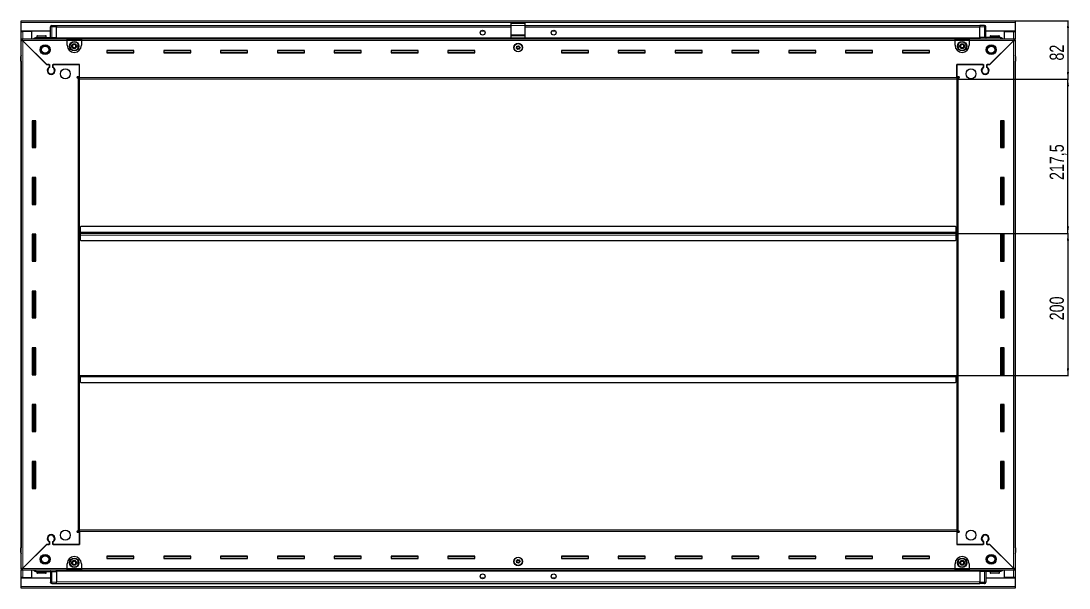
# Model space of a CAD drawing. Header units: millimetres. Extents: x 1256 to 6337, y -766 to 2003.
# Drawn here: x 4862 to 6337, y 1048 to 1847 of the extents above; entities that cross this region are included whole.
import ezdxf

# ---------------------------------------------------------------- set-up
doc = ezdxf.new("R2010")
doc.units = ezdxf.units.MM
doc.layers.add('FORMAT', color=7, linetype='Continuous')
doc.styles.add('SLDTEXTSTYLE0', font='TXT', dxfattribs={"width": 0.75})
doc.dimstyles.new('SLDDIMSTYLE0', dxfattribs={"dimtxt": 20, "dimasz": 10, "dimexe": 0, "dimexo": 0.0625, "dimgap": 5, "dimtad": 2, "dimdec": 1, "dimrnd": 1e-09, "dimzin": 12, "dimdsep": 46, "dimtxsty": 'SLDTEXTSTYLE0', "dimsah": 1, "dimcen": 0.09, "dimadec": 0, "dimazin": 3, "dimtfac": 1, "dimtofl": 0, "dimtmove": 0, "dimatfit": 3, "dimfxl": 0, "dimfrac": 2, "dimtolj": 1, "dimtzin": 12, "dimarcsym": 0})

# ---------------------------------------------------------------- blocks, each defined once
blk = doc.blocks.new('_D_6')
at = {"layer": 'FORMAT'}
for p, q in [((6261.3, 1846.6), (6336.7, 1846.6)), ((6335.7, 1846.6), (6335.7, 1764.6)), ((6179.3, 1764.6), (6336.7, 1764.6))]:
    blk.add_line(p, q, dxfattribs=at)
for points in [[(6335.7, 1846.6), (6334.2, 1836.6), (6337.3, 1836.6)], [(6335.7, 1764.6), (6337.3, 1774.6), (6334.2, 1774.6)]]:
    blk.add_solid(points, dxfattribs=at)
at = {"layer": 'FORMAT', "insert": (6310, 1790.8), "char_height": 20, "attachment_point": 1, "rotation": 90, "style": 'SLDTEXTSTYLE0'}
blk.add_mtext('82', dxfattribs=at)
blk = doc.blocks.new('_D_7')
at = {"layer": 'FORMAT'}
for p, q in [((6179.3, 1764.6), (6336.7, 1764.6)), ((6335.7, 1547.1), (6335.7, 1764.6)), ((6178.3, 1547.1), (6336.7, 1547.1))]:
    blk.add_line(p, q, dxfattribs=at)
for points in [[(6335.7, 1764.6), (6334.2, 1754.6), (6337.3, 1754.6)], [(6335.7, 1547.1), (6337.3, 1557.1), (6334.2, 1557.1)]]:
    blk.add_solid(points, dxfattribs=at)
at = {"layer": 'FORMAT', "insert": (6310, 1622.6), "char_height": 20, "attachment_point": 1, "rotation": 90, "style": 'SLDTEXTSTYLE0'}
blk.add_mtext('217,5', dxfattribs=at)
blk = doc.blocks.new('_D_8')
at = {"layer": 'FORMAT'}
for p, q in [((6178.3, 1547.1), (6336.7, 1547.1)), ((6335.7, 1547.1), (6335.7, 1347.1)), ((6178.3, 1347.1), (6336.7, 1347.1))]:
    blk.add_line(p, q, dxfattribs=at)
for points in [[(6335.7, 1547.1), (6334.2, 1537.1), (6337.3, 1537.1)], [(6335.7, 1347.1), (6337.3, 1357.1), (6334.2, 1357.1)]]:
    blk.add_solid(points, dxfattribs=at)
at = {"layer": 'FORMAT', "insert": (6310, 1424.9), "char_height": 20, "attachment_point": 1, "rotation": 90, "style": 'SLDTEXTSTYLE0'}
blk.add_mtext('200', dxfattribs=at)

msp = doc.modelspace()

# ---------------------------------------------------------------- linework, layer by layer
at = {"color": 7, "linetype": 'Continuous', "lineweight": 25}
for p, q in [((4862.25, 1844.5), (4862.25, 1846.6)), ((4862.25, 1846.6), (6261.25, 1846.6)), ((4862.25, 1832.1), (4862.25, 1844.5)), ((6261.25, 1846.6), (6261.25, 1844.5)), ((6261.25, 1844.5), (6261.25, 1832.1)), ((4903.25, 1832.1), (4862.25, 1832.1)), ((4862.25, 1831.6), (4862.25, 1832.1)), ((4862.25, 1821.35), (4862.25, 1831.6)), ((4862.25, 1831.6), (4864.35, 1831.6)), ((4863.75, 1831.6), (4863.75, 1832.1)), ((4877.25, 1831.6), (4864.35, 1831.6)), ((4877.25, 1821.35), (4877.25, 1831.6)), ((4903.25, 1823.1), (4903.25, 1838.1)), ((4903.93, 1839.6), (4903.93, 1839.6)), ((4905.25, 1840.1), (4911.75, 1840.1)), ((4905.25, 1840.1), (4911.75, 1840.1)), ((4911.75, 1840.1), (4911.75, 1840.1)), ((4911.75, 1840.1), (4911.75, 1840.1)), ((4911.75, 1840.1), (4911.75, 1838.1)), ((5551.75, 1839.95), (4911.75, 1839.95)), ((4911.75, 1823.1), (4911.75, 1838.1)), ((5514.62, 1832.1), (5508.88, 1832.1)), ((5551.75, 1843.6), (5571.75, 1843.6)), ((5551.75, 1840.34), (5551.75, 1843.6)), ((5551.75, 1827.19), (5551.75, 1840.34)), ((5571.75, 1840.34), (5571.75, 1843.6)), ((5571.75, 1827.19), (5571.75, 1840.34)), ((6211.75, 1839.95), (5571.75, 1839.95)), ((5614.62, 1832.1), (5608.88, 1832.1)), ((6211.75, 1840.1), (6211.75, 1840.1)), ((6218.25, 1840.1), (6211.75, 1840.1)), ((6218.25, 1840.1), (6211.75, 1840.1)), ((6211.75, 1840.1), (6211.75, 1838.1)), ((6211.75, 1823.1), (6211.75, 1838.1)), ((6220.25, 1838.1), (6220.25, 1838.1)), ((6220.25, 1823.1), (6220.25, 1838.1)), ((6261.25, 1832.1), (6220.25, 1832.1)), ((6246.25, 1831.6), (6259.15, 1831.6)), ((6246.25, 1821.35), (6246.25, 1831.6)), ((6259.15, 1831.6), (6261.25, 1831.6)), ((6259.75, 1831.6), (6259.75, 1832.1)), ((6261.25, 1831.6), (6261.25, 1832.1)), ((6261.25, 1831.6), (6261.25, 1821.35)), ((4862.25, 1819.85), (4862.25, 1821.35)), ((4862.25, 1821.35), (4863.25, 1821.35)), ((4862.25, 1819.35), (4862.25, 1819.85)), ((4862.25, 1819.85), (4863.25, 1819.85)), ((4862.25, 1074.85), (4862.25, 1819.35)), ((4863.75, 1819.35), (4862.25, 1819.35)), ((4863.25, 1819.85), (4863.25, 1821.35)), ((4863.25, 1821.35), (4926.75, 1821.35)), ((4863.85, 1819.25), (4897.75, 1785.35)), ((4898.45, 1784.65), (4864.35, 1818.75)), ((4882.75, 1823.1), (4911.75, 1823.1)), ((4884.25, 1825), (4884.25, 1823.1)), ((4885.05, 1825.8), (4896.45, 1825.8)), ((4897.25, 1823.1), (4897.25, 1825)), ((4911.67, 1821.35), (4911.75, 1823.07)), ((4911.75, 1823.1), (4911.75, 1822.6)), ((4911.75, 1821.95), (6211.75, 1821.95)), ((4926.75, 1819.25), (4926.75, 1821.35)), ((4926.75, 1821.35), (4946.75, 1821.35)), ((4926.75, 1819.85), (4946.75, 1819.85)), ((4926.75, 1812.35), (4926.75, 1819.25)), ((4946.75, 1821.35), (4946.75, 1819.25)), ((4946.75, 1821.35), (6176.75, 1821.35)), ((4946.75, 1819.25), (4946.75, 1812.35)), ((5551.75, 1826.1), (5551.75, 1827.19)), ((5551.75, 1826.1), (5571.75, 1826.1)), ((5551.75, 1822.6), (5551.75, 1826.1)), ((5551.75, 1822.6), (5571.75, 1822.6)), ((5555.75, 1822.6), (5555.75, 1821.95)), ((5558.25, 1821.95), (5558.25, 1822.6)), ((5565.25, 1821.95), (5565.25, 1822.6)), ((5567.75, 1821.95), (5567.75, 1822.6)), ((5571.75, 1826.1), (5571.75, 1827.19)), ((5571.75, 1822.6), (5571.75, 1826.1)), ((6176.75, 1819.25), (6176.75, 1821.35)), ((6176.75, 1821.35), (6196.75, 1821.35)), ((6176.75, 1819.85), (6196.75, 1819.85)), ((6176.75, 1812.35), (6176.75, 1819.25)), ((6196.75, 1821.35), (6260.25, 1821.35)), ((6196.75, 1821.35), (6196.75, 1819.25)), ((6196.75, 1819.25), (6196.75, 1812.35)), ((6211.75, 1823.1), (6211.75, 1822.6)), ((6240.75, 1823.1), (6211.75, 1823.1)), ((6211.75, 1823.07), (6211.82, 1821.35)), ((6259.15, 1818.75), (6225.05, 1784.65)), ((6225.75, 1785.35), (6259.65, 1819.25)), ((6226.25, 1825), (6226.25, 1823.1)), ((6227.05, 1825.8), (6238.45, 1825.8)), ((6239.25, 1823.1), (6239.25, 1825)), ((6259.75, 1819.35), (6261.25, 1819.35)), ((6260.25, 1819.85), (6260.25, 1821.35)), ((6260.25, 1821.35), (6261.25, 1821.35)), ((6260.25, 1819.85), (6261.25, 1819.85)), ((6261.25, 1819.85), (6261.25, 1821.35)), ((6261.25, 1819.85), (6261.25, 1819.35)), ((6261.25, 1819.35), (6261.25, 1074.85)), ((5020.75, 1805.1), (4982.75, 1805.1)), ((4982.75, 1805.1), (4982.75, 1801.6)), ((5020.75, 1802.35), (4982.75, 1802.35)), ((4982.75, 1801.6), (5020.75, 1801.6)), ((5020.75, 1801.6), (5020.75, 1805.1)), ((5100.75, 1805.1), (5062.75, 1805.1)), ((5062.75, 1805.1), (5062.75, 1801.6)), ((5100.75, 1802.35), (5062.75, 1802.35)), ((5062.75, 1801.6), (5100.75, 1801.6)), ((5100.75, 1801.6), (5100.75, 1805.1)), ((5180.75, 1805.1), (5142.75, 1805.1)), ((5142.75, 1805.1), (5142.75, 1801.6)), ((5180.75, 1802.35), (5142.75, 1802.35)), ((5142.75, 1801.6), (5180.75, 1801.6)), ((5180.75, 1801.6), (5180.75, 1805.1)), ((5260.75, 1805.1), (5222.75, 1805.1)), ((5222.75, 1805.1), (5222.75, 1801.6)), ((5260.75, 1802.35), (5222.75, 1802.35)), ((5222.75, 1801.6), (5260.75, 1801.6)), ((5260.75, 1801.6), (5260.75, 1805.1)), ((5340.75, 1805.1), (5302.75, 1805.1)), ((5302.75, 1805.1), (5302.75, 1801.6)), ((5340.75, 1802.35), (5302.75, 1802.35)), ((5302.75, 1801.6), (5340.75, 1801.6)), ((5340.75, 1801.6), (5340.75, 1805.1)), ((5420.75, 1805.1), (5382.75, 1805.1)), ((5382.75, 1805.1), (5382.75, 1801.6)), ((5420.75, 1802.35), (5382.75, 1802.35)), ((5382.75, 1801.6), (5420.75, 1801.6)), ((5420.75, 1801.6), (5420.75, 1805.1)), ((5500.75, 1805.1), (5462.75, 1805.1)), ((5462.75, 1805.1), (5462.75, 1801.6)), ((5500.75, 1802.35), (5462.75, 1802.35)), ((5462.75, 1801.6), (5500.75, 1801.6)), ((5500.75, 1801.6), (5500.75, 1805.1)), ((5660.75, 1805.1), (5622.75, 1805.1)), ((5622.75, 1805.1), (5622.75, 1801.6)), ((5660.75, 1802.35), (5622.75, 1802.35)), ((5622.75, 1801.6), (5660.75, 1801.6)), ((5660.75, 1801.6), (5660.75, 1805.1)), ((5740.75, 1805.1), (5702.75, 1805.1)), ((5702.75, 1805.1), (5702.75, 1801.6)), ((5740.75, 1802.35), (5702.75, 1802.35)), ((5702.75, 1801.6), (5740.75, 1801.6)), ((5740.75, 1801.6), (5740.75, 1805.1)), ((5820.75, 1805.1), (5782.75, 1805.1)), ((5782.75, 1805.1), (5782.75, 1801.6)), ((5820.75, 1802.35), (5782.75, 1802.35)), ((5782.75, 1801.6), (5820.75, 1801.6)), ((5820.75, 1801.6), (5820.75, 1805.1)), ((5900.75, 1805.1), (5862.75, 1805.1)), ((5862.75, 1805.1), (5862.75, 1801.6)), ((5900.75, 1802.35), (5862.75, 1802.35)), ((5862.75, 1801.6), (5900.75, 1801.6)), ((5900.75, 1801.6), (5900.75, 1805.1)), ((5980.75, 1805.1), (5942.75, 1805.1)), ((5942.75, 1805.1), (5942.75, 1801.6)), ((5980.75, 1802.35), (5942.75, 1802.35)), ((5942.75, 1801.6), (5980.75, 1801.6)), ((5980.75, 1801.6), (5980.75, 1805.1)), ((6060.75, 1805.1), (6022.75, 1805.1)), ((6022.75, 1805.1), (6022.75, 1801.6)), ((6060.75, 1802.35), (6022.75, 1802.35)), ((6022.75, 1801.6), (6060.75, 1801.6)), ((6060.75, 1801.6), (6060.75, 1805.1)), ((6140.75, 1805.1), (6102.75, 1805.1)), ((6102.75, 1805.1), (6102.75, 1801.6)), ((6140.75, 1802.35), (6102.75, 1802.35)), ((6102.75, 1801.6), (6140.75, 1801.6)), ((6140.75, 1801.6), (6140.75, 1805.1)), ((4861.75, 1796.6), (4861.75, 1790.1)), ((4861.75, 1790.1), (4861.75, 1796.6)), ((4861.75, 1790.1), (4861.75, 1790.1)), ((4862.25, 1790.1), (4861.75, 1790.1)), ((4861.9, 1790.1), (4861.9, 1104.1)), ((6261.25, 1797.93), (6261.25, 1797.93)), ((6261.25, 1790.1), (6261.75, 1790.1)), ((6261.6, 1104.1), (6261.6, 1790.1)), ((6261.75, 1796.6), (6261.75, 1790.1)), ((6261.75, 1790.1), (6261.75, 1796.6)), ((6261.75, 1790.1), (6261.75, 1790.1)), ((6261.75, 1790.1), (6261.75, 1790.1)), ((4897.75, 1785.35), (4901.95, 1785.35)), ((4899.15, 1785.35), (4898.45, 1784.65)), ((4901.25, 1785.35), (4899.15, 1785.35)), ((4901.25, 1785.35), (4901.25, 1781.46)), ((4901.95, 1785.35), (4901.95, 1781.07)), ((4902.25, 1772.49), (4902.25, 1771.73)), ((4906.55, 1785.35), (4944.25, 1785.35)), ((4906.55, 1781.07), (4906.55, 1785.35)), ((4907.25, 1781.46), (4907.25, 1785.35)), ((4944.25, 1785.35), (4907.25, 1785.35)), ((4944.25, 1766.7), (4944.25, 1785.35)), ((4944.25, 1768.1), (4944.25, 1785.35)), ((6179.25, 1785.35), (6216.95, 1785.35)), ((6179.25, 1766.7), (6179.25, 1785.35)), ((6179.25, 1785.35), (6179.25, 1768.1)), ((6216.25, 1785.35), (6179.25, 1785.35)), ((6216.25, 1785.35), (6216.25, 1781.46)), ((6216.95, 1785.35), (6216.95, 1781.07)), ((6221.25, 1772.49), (6221.25, 1771.73)), ((6221.55, 1785.35), (6225.75, 1785.35)), ((6221.55, 1781.07), (6221.55, 1785.35)), ((6224.35, 1785.35), (6222.25, 1785.35)), ((6222.25, 1781.46), (6222.25, 1785.35)), ((6225.05, 1784.65), (6224.35, 1785.35)), ((4941.4, 1768.1), (4944.25, 1768.1)), ((4942.15, 1766.1), (4941.4, 1766.1)), ((4942.15, 1766.1), (4944.25, 1766.1)), ((4944.25, 1767.1), (4942.25, 1767.1)), ((4942.25, 1767.1), (4942.25, 1766.1)), ((4944.25, 1764.6), (4944.25, 1766.7)), ((6179.25, 1764.6), (4944.25, 1764.6)), ((4944.25, 1129.6), (4944.25, 1764.6)), ((6179.25, 1768.1), (6182.1, 1768.1)), ((6181.25, 1767.1), (6179.25, 1767.1)), ((6179.25, 1766.7), (6179.25, 1764.6)), ((6179.25, 1766.1), (6181.35, 1766.1)), ((6179.25, 1764.6), (6179.25, 1129.6)), ((6181.25, 1766.1), (6181.25, 1767.1)), ((6182.1, 1766.1), (6181.35, 1766.1)), ((4882.75, 1706.1), (4877.75, 1706.1)), ((4877.75, 1706.1), (4877.75, 1668.1)), ((4879.9, 1668.1), (4879.9, 1706.1)), ((4881.69, 1668.1), (4881.69, 1706.1)), ((4881.73, 1668.1), (4881.73, 1706.1)), ((4882.75, 1668.1), (4882.75, 1706.1)), ((6240.75, 1706.1), (6240.75, 1668.1)), ((6245.75, 1706.1), (6240.75, 1706.1)), ((6241.77, 1706.1), (6241.77, 1668.1)), ((6241.81, 1706.1), (6241.81, 1668.1)), ((6243.6, 1706.1), (6243.6, 1668.1)), ((6245.75, 1668.1), (6245.75, 1706.1)), ((4877.75, 1668.1), (4882.75, 1668.1)), ((6240.75, 1668.1), (6245.75, 1668.1)), ((4882.75, 1626.1), (4877.75, 1626.1)), ((4877.75, 1626.1), (4877.75, 1588.1)), ((4879.9, 1588.1), (4879.9, 1626.1)), ((4881.69, 1588.1), (4881.69, 1626.1)), ((4881.73, 1588.1), (4881.73, 1626.1)), ((4882.75, 1588.1), (4882.75, 1626.1)), ((6240.75, 1626.1), (6240.75, 1588.1)), ((6245.75, 1626.1), (6240.75, 1626.1)), ((6241.77, 1626.1), (6241.77, 1588.1)), ((6241.81, 1626.1), (6241.81, 1588.1)), ((6243.6, 1626.1), (6243.6, 1588.1)), ((6245.75, 1588.1), (6245.75, 1626.1)), ((4877.75, 1588.1), (4882.75, 1588.1)), ((6240.75, 1588.1), (6245.75, 1588.1)), ((4945.25, 1549.95), (4945, 1549.95)), ((4945, 1549.95), (4945, 1547.1)), ((4946.25, 1557.1), (4945.25, 1556.1)), ((4945.25, 1556.1), (4945.25, 1549.2)), ((6177.25, 1557.1), (4946.25, 1557.1)), ((6178.25, 1556.1), (6177.25, 1557.1)), ((6178.25, 1549.2), (6178.25, 1556.1)), ((6178.5, 1549.95), (6178.25, 1549.95)), ((6178.5, 1547.1), (6178.5, 1549.95)), ((4882.75, 1546.1), (4877.75, 1546.1)), ((4877.75, 1546.1), (4877.75, 1508.1)), ((4879.9, 1508.1), (4879.9, 1546.1)), ((4881.69, 1508.1), (4881.69, 1546.1)), ((4881.73, 1508.1), (4881.73, 1546.1)), ((4882.75, 1508.1), (4882.75, 1546.1)), ((4945, 1547.1), (4944.25, 1547.1)), ((4945, 1547.1), (4945, 1544.25)), ((4945, 1544.25), (4945.25, 1544.25)), ((4945.25, 1547.1), (4945.25, 1549.2)), ((6178.25, 1547.1), (4945.25, 1547.1)), ((4945.25, 1545), (4945.25, 1547.1)), ((4945.25, 1545), (4945.25, 1538.1)), ((4945.25, 1538.1), (4946.25, 1537.1)), ((4946.25, 1537.1), (6177.25, 1537.1)), ((6177.25, 1537.1), (6178.25, 1538.1)), ((6178.25, 1549.2), (6178.25, 1547.1)), ((6178.25, 1547.1), (6178.25, 1545)), ((6178.25, 1538.1), (6178.25, 1545)), ((6178.25, 1544.25), (6178.5, 1544.25)), ((6179.25, 1547.1), (6178.5, 1547.1)), ((6178.5, 1544.25), (6178.5, 1547.1)), ((6240.75, 1546.1), (6240.75, 1508.1)), ((6245.75, 1546.1), (6240.75, 1546.1)), ((6241.77, 1546.1), (6241.77, 1508.1)), ((6241.81, 1546.1), (6241.81, 1508.1)), ((6243.6, 1546.1), (6243.6, 1508.1)), ((6245.75, 1508.1), (6245.75, 1546.1)), ((4877.75, 1508.1), (4882.75, 1508.1)), ((6240.75, 1508.1), (6245.75, 1508.1)), ((4882.75, 1466.1), (4877.75, 1466.1)), ((4877.75, 1466.1), (4877.75, 1428.1)), ((4879.9, 1428.1), (4879.9, 1466.1)), ((4881.69, 1428.1), (4881.69, 1466.1)), ((4881.73, 1428.1), (4881.73, 1466.1)), ((4882.75, 1428.1), (4882.75, 1466.1)), ((6240.75, 1466.1), (6240.75, 1428.1)), ((6245.75, 1466.1), (6240.75, 1466.1)), ((6241.77, 1466.1), (6241.77, 1428.1)), ((6241.81, 1466.1), (6241.81, 1428.1)), ((6243.6, 1466.1), (6243.6, 1428.1)), ((6245.75, 1428.1), (6245.75, 1466.1)), ((4877.75, 1428.1), (4882.75, 1428.1)), ((6240.75, 1428.1), (6245.75, 1428.1)), ((4882.75, 1386.1), (4877.75, 1386.1)), ((4877.75, 1386.1), (4877.75, 1348.1)), ((4879.9, 1348.1), (4879.9, 1386.1)), ((4881.69, 1348.1), (4881.69, 1386.1)), ((4881.73, 1348.1), (4881.73, 1386.1)), ((4882.75, 1348.1), (4882.75, 1386.1)), ((6240.75, 1386.1), (6240.75, 1348.1)), ((6245.75, 1386.1), (6240.75, 1386.1)), ((6241.77, 1386.1), (6241.77, 1348.1)), ((6241.81, 1386.1), (6241.81, 1348.1)), ((6243.6, 1386.1), (6243.6, 1348.1)), ((6245.75, 1348.1), (6245.75, 1386.1)), ((4877.75, 1348.1), (4882.75, 1348.1)), ((4944.25, 1347.1), (4945, 1347.1)), ((4945, 1347.1), (4945, 1344.25)), ((4945, 1344.25), (4945.25, 1344.25)), ((4945.25, 1345), (4945.25, 1347.1)), ((4945.25, 1347.1), (6178.25, 1347.1)), ((4945.25, 1345), (4945.25, 1338.1)), ((6178.25, 1347.1), (6178.25, 1345)), ((6178.25, 1338.1), (6178.25, 1345)), ((6178.25, 1344.25), (6178.5, 1344.25)), ((6178.5, 1344.25), (6178.5, 1347.1)), ((6178.5, 1347.1), (6179.25, 1347.1)), ((6240.75, 1348.1), (6245.75, 1348.1)), ((4945.25, 1338.1), (4946.25, 1337.1)), ((4946.25, 1337.1), (6177.25, 1337.1)), ((6177.25, 1337.1), (6178.25, 1338.1)), ((4882.75, 1306.1), (4877.75, 1306.1)), ((4877.75, 1306.1), (4877.75, 1268.1)), ((4879.9, 1268.1), (4879.9, 1306.1)), ((4881.69, 1268.1), (4881.69, 1306.1)), ((4881.73, 1268.1), (4881.73, 1306.1)), ((4882.75, 1268.1), (4882.75, 1306.1)), ((6240.75, 1306.1), (6240.75, 1268.1)), ((6245.75, 1306.1), (6240.75, 1306.1)), ((6241.77, 1306.1), (6241.77, 1268.1)), ((6241.81, 1306.1), (6241.81, 1268.1)), ((6243.6, 1306.1), (6243.6, 1268.1)), ((6245.75, 1268.1), (6245.75, 1306.1)), ((4877.75, 1268.1), (4882.75, 1268.1)), ((6240.75, 1268.1), (6245.75, 1268.1)), ((4882.75, 1226.1), (4877.75, 1226.1)), ((4877.75, 1226.1), (4877.75, 1188.1)), ((4879.9, 1188.1), (4879.9, 1226.1)), ((4881.69, 1188.1), (4881.69, 1226.1)), ((4881.73, 1188.1), (4881.73, 1226.1)), ((4882.75, 1188.1), (4882.75, 1226.1)), ((6240.75, 1226.1), (6240.75, 1188.1)), ((6245.75, 1226.1), (6240.75, 1226.1)), ((6241.77, 1226.1), (6241.77, 1188.1)), ((6241.81, 1226.1), (6241.81, 1188.1)), ((6243.6, 1226.1), (6243.6, 1188.1)), ((6245.75, 1188.1), (6245.75, 1226.1)), ((4877.75, 1188.1), (4882.75, 1188.1)), ((6240.75, 1188.1), (6245.75, 1188.1)), ((4902.25, 1122.48), (4902.25, 1121.72)), ((4941.4, 1128.1), (4942.15, 1128.1)), ((4944.25, 1126.1), (4941.4, 1126.1)), ((4944.25, 1128.1), (4942.15, 1128.1)), ((4942.25, 1128.1), (4942.25, 1127.1)), ((4942.25, 1127.1), (4944.25, 1127.1)), ((4944.25, 1129.6), (6179.25, 1129.6)), ((4944.25, 1127.5), (4944.25, 1129.6)), ((4944.25, 1127.5), (4944.25, 1108.85)), ((4944.25, 1108.85), (4944.25, 1126.1)), ((6179.25, 1129.6), (6179.25, 1127.5)), ((6181.35, 1128.1), (6179.25, 1128.1)), ((6179.25, 1127.5), (6179.25, 1108.85)), ((6179.25, 1127.1), (6181.25, 1127.1)), ((6179.25, 1126.1), (6179.25, 1108.85)), ((6182.1, 1126.1), (6179.25, 1126.1)), ((6181.25, 1127.1), (6181.25, 1128.1)), ((6181.35, 1128.1), (6182.1, 1128.1)), ((6221.25, 1122.48), (6221.25, 1121.72)), ((4897.75, 1108.85), (4863.85, 1074.95)), ((4864.35, 1075.45), (4898.45, 1109.55)), ((4901.95, 1108.85), (4897.75, 1108.85)), ((4898.45, 1109.55), (4899.15, 1108.85)), ((4899.15, 1108.85), (4901.25, 1108.85)), ((4901.25, 1112.74), (4901.25, 1108.85)), ((4901.95, 1113.14), (4901.95, 1108.85)), ((4906.55, 1108.85), (4906.55, 1113.14)), ((4944.25, 1108.85), (4906.55, 1108.85)), ((4907.25, 1108.85), (4907.25, 1112.74)), ((4907.25, 1108.85), (4944.25, 1108.85)), ((6216.95, 1108.85), (6179.25, 1108.85)), ((6179.25, 1108.85), (6216.25, 1108.85)), ((6216.25, 1112.74), (6216.25, 1108.85)), ((6216.95, 1113.14), (6216.95, 1108.85)), ((6221.55, 1108.85), (6221.55, 1113.14)), ((6225.75, 1108.85), (6221.55, 1108.85)), ((6222.25, 1108.85), (6222.25, 1112.74)), ((6222.25, 1108.85), (6224.35, 1108.85)), ((6224.35, 1108.85), (6225.05, 1109.55)), ((6225.05, 1109.55), (6259.15, 1075.45)), ((6259.65, 1074.95), (6225.75, 1108.85)), ((4861.75, 1104.1), (4861.75, 1104.1)), ((4861.75, 1097.6), (4861.75, 1104.1)), ((4861.75, 1104.1), (4861.75, 1104.1)), ((4861.75, 1104.1), (4861.75, 1097.6)), ((4862.25, 1104.1), (4861.75, 1104.1)), ((4862.25, 1096.28), (4862.25, 1096.28)), ((5020.75, 1092.6), (4982.75, 1092.6)), ((4982.75, 1092.6), (4982.75, 1089.1)), ((5020.75, 1089.1), (5020.75, 1092.6)), ((5100.75, 1092.6), (5062.75, 1092.6)), ((5062.75, 1092.6), (5062.75, 1089.1)), ((5100.75, 1089.1), (5100.75, 1092.6)), ((5180.75, 1092.6), (5142.75, 1092.6)), ((5142.75, 1092.6), (5142.75, 1089.1)), ((5180.75, 1089.1), (5180.75, 1092.6)), ((5260.75, 1092.6), (5222.75, 1092.6)), ((5222.75, 1092.6), (5222.75, 1089.1)), ((5260.75, 1089.1), (5260.75, 1092.6)), ((5340.75, 1092.6), (5302.75, 1092.6)), ((5302.75, 1092.6), (5302.75, 1089.1)), ((5340.75, 1089.1), (5340.75, 1092.6)), ((5420.75, 1092.6), (5382.75, 1092.6)), ((5382.75, 1092.6), (5382.75, 1089.1)), ((5420.75, 1089.1), (5420.75, 1092.6)), ((5500.75, 1092.6), (5462.75, 1092.6)), ((5462.75, 1092.6), (5462.75, 1089.1)), ((5500.75, 1089.1), (5500.75, 1092.6)), ((5660.75, 1092.6), (5622.75, 1092.6)), ((5622.75, 1092.6), (5622.75, 1089.1)), ((5660.75, 1089.1), (5660.75, 1092.6)), ((5740.75, 1092.6), (5702.75, 1092.6)), ((5702.75, 1092.6), (5702.75, 1089.1)), ((5740.75, 1089.1), (5740.75, 1092.6)), ((5820.75, 1092.6), (5782.75, 1092.6)), ((5782.75, 1092.6), (5782.75, 1089.1)), ((5820.75, 1089.1), (5820.75, 1092.6)), ((5900.75, 1092.6), (5862.75, 1092.6)), ((5862.75, 1092.6), (5862.75, 1089.1)), ((5900.75, 1089.1), (5900.75, 1092.6)), ((5980.75, 1092.6), (5942.75, 1092.6)), ((5942.75, 1092.6), (5942.75, 1089.1)), ((5980.75, 1089.1), (5980.75, 1092.6)), ((6060.75, 1092.6), (6022.75, 1092.6)), ((6022.75, 1092.6), (6022.75, 1089.1)), ((6060.75, 1089.1), (6060.75, 1092.6)), ((6140.75, 1092.6), (6102.75, 1092.6)), ((6102.75, 1092.6), (6102.75, 1089.1)), ((6140.75, 1089.1), (6140.75, 1092.6)), ((6261.25, 1104.1), (6261.75, 1104.1)), ((6261.75, 1104.1), (6261.75, 1104.1)), ((6261.75, 1097.6), (6261.75, 1104.1)), ((6261.75, 1104.1), (6261.75, 1097.6)), ((4926.75, 1074.95), (4926.75, 1081.85)), ((4946.75, 1081.85), (4946.75, 1074.95)), ((4982.75, 1091.85), (5020.75, 1091.85)), ((4982.75, 1089.1), (5020.75, 1089.1)), ((5062.75, 1091.85), (5100.75, 1091.85)), ((5062.75, 1089.1), (5100.75, 1089.1)), ((5142.75, 1091.85), (5180.75, 1091.85)), ((5142.75, 1089.1), (5180.75, 1089.1)), ((5222.75, 1091.85), (5260.75, 1091.85)), ((5222.75, 1089.1), (5260.75, 1089.1)), ((5302.75, 1091.85), (5340.75, 1091.85)), ((5302.75, 1089.1), (5340.75, 1089.1)), ((5382.75, 1091.85), (5420.75, 1091.85)), ((5382.75, 1089.1), (5420.75, 1089.1)), ((5462.75, 1091.85), (5500.75, 1091.85)), ((5462.75, 1089.1), (5500.75, 1089.1)), ((5622.75, 1091.85), (5660.75, 1091.85)), ((5622.75, 1089.1), (5660.75, 1089.1)), ((5702.75, 1091.85), (5740.75, 1091.85)), ((5702.75, 1089.1), (5740.75, 1089.1)), ((5782.75, 1091.85), (5820.75, 1091.85)), ((5782.75, 1089.1), (5820.75, 1089.1)), ((5862.75, 1091.85), (5900.75, 1091.85)), ((5862.75, 1089.1), (5900.75, 1089.1)), ((5942.75, 1091.85), (5980.75, 1091.85)), ((5942.75, 1089.1), (5980.75, 1089.1)), ((6022.75, 1091.85), (6060.75, 1091.85)), ((6022.75, 1089.1), (6060.75, 1089.1)), ((6102.75, 1091.85), (6140.75, 1091.85)), ((6102.75, 1089.1), (6140.75, 1089.1)), ((6176.75, 1074.95), (6176.75, 1081.85)), ((6196.75, 1081.85), (6196.75, 1074.95)), ((4862.25, 1074.35), (4862.25, 1074.85)), ((4863.75, 1074.85), (4862.25, 1074.85)), ((4862.25, 1074.35), (4862.25, 1072.85)), ((4863.25, 1074.35), (4862.25, 1074.35)), ((4862.25, 1062.6), (4862.25, 1072.85)), ((4863.25, 1072.85), (4862.25, 1072.85)), ((4864.35, 1062.6), (4862.25, 1062.6)), ((4862.25, 1062.1), (4862.25, 1062.6)), ((4863.25, 1074.35), (4863.25, 1072.85)), ((4926.75, 1072.85), (4863.25, 1072.85)), ((4863.75, 1062.1), (4863.75, 1062.6)), ((4864.35, 1062.6), (4877.25, 1062.6)), ((4877.25, 1062.6), (4877.25, 1072.85)), ((4882.75, 1071.1), (4911.75, 1071.1)), ((4884.25, 1071.1), (4884.25, 1069.2)), ((4888.82, 1068.4), (4885.05, 1068.4)), ((4896.45, 1068.4), (4888.82, 1068.4)), ((4897.25, 1069.2), (4897.25, 1071.1)), ((4903.25, 1071.1), (4903.25, 1056.1)), ((4911.75, 1071.14), (4911.67, 1072.85)), ((6211.75, 1072.25), (4911.75, 1072.25)), ((4911.75, 1071.1), (4911.75, 1071.6)), ((4911.75, 1071.1), (4911.75, 1056.1)), ((4926.75, 1072.85), (4926.75, 1074.95)), ((4946.75, 1074.35), (4926.75, 1074.35)), ((4946.75, 1072.85), (4926.75, 1072.85)), ((4946.75, 1074.95), (4946.75, 1072.85)), ((6176.75, 1072.85), (4946.75, 1072.85)), ((6176.75, 1072.85), (6176.75, 1074.95)), ((6196.75, 1074.35), (6176.75, 1074.35)), ((6196.75, 1072.85), (6176.75, 1072.85)), ((6196.75, 1074.95), (6196.75, 1072.85)), ((6260.25, 1072.85), (6196.75, 1072.85)), ((6211.82, 1072.85), (6211.75, 1071.14)), ((6211.75, 1071.1), (6211.75, 1071.6)), ((6240.75, 1071.1), (6211.75, 1071.1)), ((6211.75, 1071.1), (6211.75, 1056.1)), ((6220.25, 1071.1), (6220.25, 1056.1)), ((6226.25, 1071.1), (6226.25, 1069.2)), ((6234.04, 1068.4), (6227.05, 1068.4)), ((6238.45, 1068.4), (6234.04, 1068.4)), ((6239.25, 1069.2), (6239.25, 1071.1)), ((6246.25, 1062.6), (6246.25, 1072.85)), ((6259.15, 1062.6), (6246.25, 1062.6)), ((6261.25, 1062.6), (6259.15, 1062.6)), ((6259.75, 1074.85), (6261.25, 1074.85)), ((6259.75, 1062.1), (6259.75, 1062.6)), ((6260.25, 1074.35), (6260.25, 1072.85)), ((6261.25, 1074.35), (6260.25, 1074.35)), ((6261.25, 1072.85), (6260.25, 1072.85)), ((6261.25, 1074.85), (6261.25, 1074.35)), ((6261.25, 1074.35), (6261.25, 1072.85)), ((6261.25, 1072.85), (6261.25, 1062.6)), ((6261.25, 1062.1), (6261.25, 1062.6)), ((4862.25, 1062.1), (4903.25, 1062.1)), ((4862.25, 1049.7), (4862.25, 1062.1)), ((4862.25, 1047.6), (4862.25, 1049.7)), ((4903.25, 1056.1), (4903.25, 1056.1)), ((4905.25, 1054.1), (4911.75, 1054.1)), ((4905.25, 1054.1), (4911.75, 1054.1)), ((4911.75, 1054.1), (4911.75, 1056.1)), ((4911.75, 1054.25), (6211.75, 1054.25)), ((4911.75, 1054.1), (4911.75, 1054.1)), ((5508.88, 1062.1), (5514.62, 1062.1)), ((5608.88, 1062.1), (5614.62, 1062.1)), ((6211.75, 1054.1), (6211.75, 1056.1)), ((6211.75, 1054.1), (6211.75, 1054.1)), ((6218.25, 1054.1), (6211.75, 1054.1)), ((6211.75, 1054.1), (6211.75, 1054.1)), ((6218.25, 1054.1), (6211.75, 1054.1)), ((6219.57, 1054.6), (6219.57, 1054.6)), ((6220.25, 1062.1), (6261.25, 1062.1)), ((6261.25, 1062.1), (6261.25, 1049.7)), ((6261.25, 1049.7), (6261.25, 1047.6)), ((6261.25, 1047.6), (4862.25, 1047.6))]:
    msp.add_line(p, q, dxfattribs=at)
at = {"color": 8, "linetype": 'Continuous', "lineweight": 18}
for p, q in [((6261.25, 1844.5), (4862.25, 1844.5)), ((4864.35, 1831.6), (4864.35, 1832.1)), ((4864.35, 1821.35), (4864.35, 1831.6)), ((4903.25, 1838.1), (4905.25, 1838.1)), ((4905.25, 1840.1), (4905.25, 1838.1)), ((4905.25, 1838.1), (4905.25, 1823.1)), ((4911.75, 1838.1), (4905.25, 1838.1)), ((5551.75, 1837.95), (4911.75, 1837.95)), ((5551.75, 1840.34), (5571.75, 1840.34)), ((6211.75, 1837.95), (5571.75, 1837.95)), ((6211.75, 1838.1), (6218.25, 1838.1)), ((6218.25, 1840.1), (6218.25, 1838.1)), ((6220.25, 1838.1), (6218.25, 1838.1)), ((6218.25, 1838.1), (6218.25, 1823.1)), ((6259.15, 1832.1), (6259.15, 1831.6)), ((6259.15, 1831.6), (6259.15, 1821.35)), ((4926.75, 1819.25), (4863.85, 1819.25)), ((4864.35, 1818.75), (4864.35, 1075.45)), ((4884.25, 1825), (4897.25, 1825)), ((5551.75, 1822.6), (4911.75, 1822.6)), ((6211.75, 1821.37), (4911.75, 1821.37)), ((4926.75, 1819.25), (4946.75, 1819.25)), ((6176.75, 1819.25), (4946.75, 1819.25)), ((5551.75, 1827.19), (5571.75, 1827.19)), ((5557.75, 1821.95), (5557.75, 1822.6)), ((5565.75, 1821.95), (5565.75, 1822.6)), ((6211.75, 1822.6), (5571.75, 1822.6)), ((6176.75, 1819.25), (6196.75, 1819.25)), ((6259.65, 1819.25), (6196.75, 1819.25)), ((6226.25, 1825), (6239.25, 1825)), ((6259.15, 1075.45), (6259.15, 1818.75)), ((4862.25, 1796.6), (4861.75, 1796.6)), ((6261.25, 1796.6), (6261.75, 1796.6)), ((4942.15, 1128.1), (4942.15, 1766.1)), ((4944.25, 1766.7), (6179.25, 1766.7)), ((6181.35, 1766.1), (6181.35, 1128.1)), ((4879.25, 1706.1), (4879.25, 1668.1)), ((4880.48, 1706.1), (4880.48, 1668.1)), ((6243.01, 1668.1), (6243.01, 1706.1)), ((6244.25, 1668.1), (6244.25, 1706.1)), ((4879.25, 1626.1), (4879.25, 1588.1)), ((4880.48, 1626.1), (4880.48, 1588.1)), ((6243.01, 1588.1), (6243.01, 1626.1)), ((6244.25, 1588.1), (6244.25, 1626.1)), ((4879.25, 1546.1), (4879.25, 1508.1)), ((4880.48, 1546.1), (4880.48, 1508.1)), ((6178.25, 1549.2), (4945.25, 1549.2)), ((4945.25, 1545), (6178.25, 1545)), ((6243.01, 1508.1), (6243.01, 1546.1)), ((6244.25, 1508.1), (6244.25, 1546.1)), ((4879.25, 1466.1), (4879.25, 1428.1)), ((4880.48, 1466.1), (4880.48, 1428.1)), ((6243.01, 1428.1), (6243.01, 1466.1)), ((6244.25, 1428.1), (6244.25, 1466.1)), ((4879.25, 1386.1), (4879.25, 1348.1)), ((4880.48, 1386.1), (4880.48, 1348.1)), ((6243.01, 1348.1), (6243.01, 1386.1)), ((6244.25, 1348.1), (6244.25, 1386.1)), ((4945.25, 1345), (6178.25, 1345)), ((4879.25, 1306.1), (4879.25, 1268.1)), ((4880.48, 1306.1), (4880.48, 1268.1)), ((6243.01, 1268.1), (6243.01, 1306.1)), ((6244.25, 1268.1), (6244.25, 1306.1)), ((4879.25, 1226.1), (4879.25, 1188.1)), ((4880.48, 1226.1), (4880.48, 1188.1)), ((6243.01, 1188.1), (6243.01, 1226.1)), ((6244.25, 1188.1), (6244.25, 1226.1)), ((6179.25, 1127.5), (4944.25, 1127.5)), ((4862.25, 1097.6), (4861.75, 1097.6)), ((6261.25, 1097.6), (6261.75, 1097.6)), ((4863.85, 1074.95), (4926.75, 1074.95)), ((4864.35, 1062.6), (4864.35, 1072.85)), ((4864.35, 1062.1), (4864.35, 1062.6)), ((4888.55, 1069.2), (4884.25, 1069.2)), ((4897.25, 1069.2), (4888.55, 1069.2)), ((4905.25, 1056.1), (4905.25, 1071.1)), ((4911.75, 1072.84), (6211.75, 1072.84)), ((4911.75, 1071.6), (6211.75, 1071.6)), ((4946.75, 1074.95), (4926.75, 1074.95)), ((4946.75, 1074.95), (6176.75, 1074.95)), ((6196.75, 1074.95), (6176.75, 1074.95)), ((6196.75, 1074.95), (6259.65, 1074.95)), ((6218.25, 1056.1), (6218.25, 1071.1)), ((6234.22, 1069.2), (6226.25, 1069.2)), ((6239.25, 1069.2), (6234.22, 1069.2)), ((6259.15, 1072.85), (6259.15, 1062.6)), ((6259.15, 1062.6), (6259.15, 1062.1)), ((6261.25, 1049.7), (4862.25, 1049.7)), ((4903.25, 1056.1), (4905.25, 1056.1)), ((4905.25, 1054.1), (4905.25, 1056.1)), ((4911.75, 1056.1), (4905.25, 1056.1)), ((4911.75, 1056.25), (6211.75, 1056.25)), ((6211.75, 1056.1), (6218.25, 1056.1)), ((6220.25, 1056.1), (6218.25, 1056.1)), ((6218.25, 1054.1), (6218.25, 1056.1))]:
    msp.add_line(p, q, dxfattribs=at)
at = {"color": 7, "linetype": 'Continuous', "lineweight": 25, "flags": 128}
msp.add_lwpolyline([(4903.39, 1055.35), (4903.29, 1055.71), (4903.25, 1056.1)], dxfattribs=at)
at = {"color": 7, "linetype": 'Continuous', "lineweight": 25}
for centre, radius in [((5511.75, 1830.1), 3.5), ((5611.75, 1830.1), 3.5), ((4936.75, 1811.1), 6.5), ((5561.75, 1809.1), 6), ((6186.75, 1811.1), 6.5), ((4895.75, 1806.1), 7), ((4895.75, 1806.1), 6.02), ((4895.75, 1806.1), 5.1), ((4936.75, 1811.1), 3.46), ((5561.75, 1808.95), 5.79), ((5561.75, 1808.95), 1.85), ((6186.75, 1811.1), 3.46), ((6227.75, 1806.1), 7), ((6227.75, 1806.1), 6.03), ((6227.75, 1806.1), 5.1), ((4924.25, 1772.1), 7), ((6199.25, 1772.1), 7), ((4924.25, 1122.1), 7), ((6199.25, 1122.1), 7), ((4895.75, 1088.1), 7), ((4895.75, 1088.1), 6.03), ((4895.75, 1088.1), 5.1), ((6227.75, 1088.1), 7), ((6227.75, 1088.1), 6.02), ((6227.75, 1088.1), 5.1), ((4936.75, 1083.1), 6.5), ((4936.75, 1083.1), 3.46), ((5561.75, 1085.1), 6), ((5561.75, 1085.25), 5.79), ((5561.75, 1085.25), 1.85), ((6186.75, 1083.1), 6.5), ((6186.75, 1083.1), 3.46), ((5511.75, 1064.1), 3.5), ((5611.75, 1064.1), 3.5)]:
    msp.add_circle(centre, radius, dxfattribs=at)
at = {"color": 8, "linetype": 'Continuous', "lineweight": 18}
for centre in [(4936.75, 1811.1), (6186.75, 1811.1), (4936.75, 1083.1), (6186.75, 1083.1)]:
    msp.add_circle(centre, 5.7, dxfattribs=at)
at = {"color": 7, "linetype": 'Continuous', "lineweight": 25}
for centre, radius, start, end in [((4905.25, 1838.1), 2, 90, 180), ((6218.25, 1838.1), 2, 0, 90), ((4885.05, 1825), 0.8, 90, 180), ((4896.45, 1825), 0.8, 0, 90), ((4903.05, 1823.3), 0.2, 270, 0), ((6220.45, 1823.3), 0.2, 180, 270), ((6227.05, 1825), 0.8, 90, 180), ((6238.45, 1825), 0.8, 0, 90), ((4936.75, 1812.35), 10, 180, 270), ((4936.75, 1811.1), 2.5, 134.01559, 194.01559), ((4936.75, 1811.1), 2.5, 194.01559, 254.01559), ((4936.75, 1811.1), 2.5, 74.01559, 134.01559), ((4936.75, 1811.1), 2.5, 254.01559, 314.01559), ((4936.75, 1812.35), 10, 270, 0), ((4936.75, 1811.1), 2.5, 14.01559, 74.01559), ((4936.75, 1811.1), 2.5, 314.01559, 14.01559), ((6186.75, 1812.35), 10, 180, 270), ((6186.75, 1811.1), 2.5, 160.11158, 220.11158), ((6186.75, 1811.1), 2.5, 100.11158, 160.11158), ((6186.75, 1811.1), 2.5, 220.11158, 280.11158), ((6186.75, 1811.1), 2.5, 40.11158, 100.11158), ((6186.75, 1812.35), 10, 270, 0), ((6186.75, 1811.1), 2.5, 280.11158, 340.11158), ((6186.75, 1811.1), 2.5, 340.11158, 40.11158), ((4863.75, 1796.6), 2, 138.59038, 180), ((6259.75, 1796.6), 2, 0, 41.39416), ((4904.25, 1776.85), 5.5, 123.05573, 56.94427), ((4904.25, 1776.85), 4.8, 118.63099, 61.36901), ((6219.25, 1776.85), 5.5, 123.05573, 56.94427), ((6219.25, 1776.85), 4.8, 118.63099, 61.36901), ((4941.4, 1767.1), 1, 90, 270), ((6182.1, 1767.1), 1, 270, 90), ((4904.25, 1117.35), 5.5, 303.05573, 236.94427), ((4904.25, 1117.35), 4.8, 298.63099, 241.36901), ((4941.4, 1127.1), 1, 90, 270), ((6182.1, 1127.1), 1, 270, 90), ((6219.25, 1117.35), 5.5, 303.05573, 236.94427), ((6219.25, 1117.35), 4.8, 298.63099, 241.36901), ((4863.75, 1097.6), 2, 180, 221.39416), ((6259.75, 1097.6), 2, 318.57492, 360), ((6259.75, 1097.6), 2, 318.59038, 0), ((4936.75, 1081.85), 10, 90, 180), ((4936.75, 1083.1), 2.5, 127.47401, 187.47401), ((4936.75, 1083.1), 2.5, 187.47401, 247.47401), ((4936.75, 1083.1), 2.5, 67.47401, 127.47401), ((4936.75, 1083.1), 2.5, 247.47401, 307.47401), ((4936.75, 1081.85), 10, 0, 90), ((4936.75, 1083.1), 2.5, 7.47401, 67.47401), ((4936.75, 1083.1), 2.5, 307.47401, 7.47401), ((6186.75, 1081.85), 10, 90, 180), ((6186.75, 1083.1), 2.5, 147.04236, 207.04236), ((6186.75, 1083.1), 2.5, 207.04236, 267.04236), ((6186.75, 1083.1), 2.5, 87.04236, 147.04236), ((6186.75, 1083.1), 2.5, 267.04236, 327.04236), ((6186.75, 1081.85), 10, 0, 90), ((6186.75, 1083.1), 2.5, 27.04236, 87.04236), ((6186.75, 1083.1), 2.5, 327.04236, 27.04236), ((4885.05, 1069.2), 0.8, 180, 270), ((4896.45, 1069.2), 0.8, 270, 360), ((4903.05, 1070.9), 0.2, 0, 90), ((6220.45, 1070.9), 0.2, 90, 180), ((6227.05, 1069.2), 0.8, 180, 270), ((6238.45, 1069.2), 0.8, 270, 0), ((4905.25, 1056.1), 2, 180, 270), ((6218.25, 1056.1), 2, 270, 0), ((6218.25, 1056.1), 2, 270, 288.58003), ((6218.25, 1056.1), 2, 303.94202, 311.40962)]:
    msp.add_arc(centre, radius, start, end, dxfattribs=at)
for points, knots in [([(4862.25, 1819.35), (4862.27, 1819.31), (4862.33, 1819.22), (4862.72, 1819.09), (4863.28, 1818.95), (4863.86, 1818.84), (4864.22, 1818.78), (4864.35, 1818.75)], [0, 0, 0, 0, 0.2302553, 0.4485219, 0.6667858, 0.8850496, 1, 1, 1, 1]), ([(4863.85, 1819.25), (4863.8, 1819.51), (4863.71, 1820), (4863.58, 1820.64), (4863.45, 1821.11), (4863.34, 1821.33), (4863.27, 1821.35), (4863.25, 1821.35)], [0, 0, 0, 0, 0.2302553, 0.4485219, 0.6667858, 0.8850496, 1, 1, 1, 1]), ([(4879.53, 1821.35), (4879.65, 1821.55), (4880.04, 1822.2), (4881.19, 1822.91), (4882.23, 1823.04), (4882.75, 1823.1)], [0, 0, 0, 0, 0.1822499, 0.5911249, 1, 1, 1, 1]), ([(4911.75, 1823.1), (4911.75, 1823.07), (4911.75, 1822.99), (4911.75, 1822.37), (4911.75, 1821.79), (4911.75, 1821.4), (4911.75, 1821.37)], [0, 0, 0, 0, 0.32427882, 0.64855764, 0.97283646, 1, 1, 1, 1]), ([(6211.75, 1823.1), (6211.75, 1823.07), (6211.75, 1822.99), (6211.75, 1822.37), (6211.75, 1821.79), (6211.75, 1821.4), (6211.75, 1821.37)], [0, 0, 0, 0, 0.3242788, 0.6485576, 0.9728365, 1, 1, 1, 1]), ([(6243.96, 1821.35), (6243.84, 1821.55), (6243.46, 1822.2), (6242.3, 1822.91), (6241.27, 1823.04), (6240.75, 1823.1)], [0, 0, 0, 0, 0.1822499, 0.5911249, 1, 1, 1, 1]), ([(6259.15, 1818.75), (6259.4, 1818.8), (6259.89, 1818.89), (6260.54, 1819.02), (6261, 1819.15), (6261.22, 1819.27), (6261.24, 1819.33), (6261.25, 1819.35)], [0, 0, 0, 0, 0.2302553, 0.4485219, 0.6667858, 0.8850496, 1, 1, 1, 1]), ([(6260.25, 1821.35), (6260.2, 1821.33), (6260.11, 1821.28), (6259.98, 1820.88), (6259.85, 1820.32), (6259.74, 1819.75), (6259.67, 1819.38), (6259.65, 1819.25)], [0, 0, 0, 0, 0.2302553, 0.4485219, 0.6667858, 0.8850496, 1, 1, 1, 1]), ([(4933.97, 1811.9), (4934.34, 1812.26), (4935.04, 1812.93), (4935.73, 1813.59), (4936.05, 1813.91)], [0, 0, 0, 0, 0.5346859, 1, 1, 1, 1]), ([(4934.67, 1809.1), (4934.59, 1809.43), (4934.39, 1810.23), (4934.15, 1811.2), (4934, 1811.78), (4933.97, 1811.9)], [0, 0, 0, 0, 0.36290056, 0.86687533, 1, 1, 1, 1]), ([(4937.45, 1808.3), (4936.95, 1808.45), (4936.02, 1808.71), (4935.1, 1808.98), (4934.67, 1809.1)], [0, 0, 0, 0, 0.5346859, 1, 1, 1, 1]), ([(4936.05, 1813.91), (4936.54, 1813.76), (4937.47, 1813.5), (4938.39, 1813.23), (4938.82, 1813.11)], [0, 0, 0, 0, 0.5346859, 1, 1, 1, 1]), ([(4939.52, 1810.31), (4939.15, 1809.95), (4938.46, 1809.28), (4937.77, 1808.61), (4937.45, 1808.3)], [0, 0, 0, 0, 0.53468586, 1, 1, 1, 1]), ([(4938.82, 1813.11), (4938.85, 1812.99), (4939, 1812.41), (4939.24, 1811.44), (4939.44, 1810.64), (4939.52, 1810.31)], [0, 0, 0, 0, 0.1331247, 0.6370994, 1, 1, 1, 1]), ([(5559.86, 1811.03), (5559.86, 1811.02), (5559.84, 1810.99), (5559.83, 1810.94), (5559.84, 1810.79), (5559.94, 1810.42), (5560.08, 1809.89), (5559.91, 1809.28), (5559.55, 1808.91), (5559.25, 1808.66), (5559.07, 1808.5), (5559.02, 1808.42), (5559.01, 1808.38), (5559.01, 1808.35), (5559.03, 1808.32), (5559.08, 1808.27), (5559.33, 1808.18), (5559.8, 1808.07), (5560.43, 1807.76), (5560.69, 1807.09), (5560.75, 1806.62), (5560.82, 1806.36), (5560.86, 1806.31), (5560.89, 1806.29), (5560.92, 1806.28), (5560.95, 1806.29), (5560.99, 1806.3), (5561.06, 1806.35), (5561.23, 1806.5), (5561.5, 1806.77), (5561.9, 1807.09), (5562.53, 1807.2), (5563.04, 1807.01), (5563.4, 1806.88), (5563.55, 1806.86), (5563.61, 1806.87), (5563.64, 1806.88), (5563.66, 1806.92), (5563.67, 1806.97), (5563.66, 1807.12), (5563.56, 1807.49), (5563.42, 1808.01), (5563.59, 1808.62), (5563.95, 1809), (5564.25, 1809.25), (5564.42, 1809.41), (5564.47, 1809.49), (5564.49, 1809.53), (5564.48, 1809.56), (5564.47, 1809.59), (5564.41, 1809.63), (5564.16, 1809.73), (5563.7, 1809.84), (5563.06, 1810.15), (5562.81, 1810.81), (5562.75, 1811.29), (5562.68, 1811.54), (5562.63, 1811.6), (5562.61, 1811.62), (5562.58, 1811.63), (5562.54, 1811.62), (5562.5, 1811.6), (5562.43, 1811.56), (5562.26, 1811.41), (5562, 1811.14), (5561.59, 1810.82), (5560.97, 1810.71), (5560.46, 1810.89), (5560.09, 1811.03), (5559.95, 1811.05), (5559.89, 1811.04), (5559.87, 1811.03), (5559.86, 1811.03)], [0, 0, 0, 0, 0.0020087, 0.00442, 0.0093647, 0.0255282, 0.0677053, 0.0957862, 0.1246456, 0.1503415, 0.1605194, 0.1633943, 0.1656965, 0.1672448, 0.1688741, 0.1707699, 0.1786058, 0.2119941, 0.2499945, 0.2879948, 0.3213831, 0.329219, 0.3311148, 0.3327441, 0.3342924, 0.3362166, 0.3385353, 0.3413178, 0.349662, 0.3753578, 0.4042173, 0.4322982, 0.4744753, 0.4906388, 0.4966691, 0.49844, 0.5, 0.5020087, 0.50442, 0.5093647, 0.5255282, 0.5677053, 0.5957862, 0.6246456, 0.6503415, 0.6605194, 0.6633943, 0.6656965, 0.6672448, 0.6688741, 0.6707699, 0.6786058, 0.7119941, 0.7499945, 0.7879948, 0.8213831, 0.829219, 0.8311148, 0.8327441, 0.8342924, 0.8362166, 0.8385353, 0.8413178, 0.849662, 0.8753578, 0.9042173, 0.9322982, 0.9744753, 0.9906388, 0.9966691, 0.99844, 1, 1, 1, 1]), ([(6183.91, 1810.6), (6183.95, 1810.72), (6184.15, 1811.28), (6184.49, 1812.21), (6184.77, 1812.99), (6184.89, 1813.31)], [0, 0, 0, 0, 0.1331247, 0.6370994, 1, 1, 1, 1]), ([(6185.77, 1808.39), (6185.43, 1808.78), (6184.81, 1809.52), (6184.19, 1810.26), (6183.91, 1810.6)], [0, 0, 0, 0, 0.5346859, 1, 1, 1, 1]), ([(6184.89, 1813.31), (6185.4, 1813.4), (6186.35, 1813.57), (6187.29, 1813.74), (6187.73, 1813.82)], [0, 0, 0, 0, 0.5346859, 1, 1, 1, 1]), ([(6188.61, 1808.9), (6188.1, 1808.81), (6187.15, 1808.64), (6186.21, 1808.47), (6185.77, 1808.39)], [0, 0, 0, 0, 0.5346859, 1, 1, 1, 1]), ([(6187.73, 1813.82), (6188.06, 1813.42), (6188.68, 1812.69), (6189.3, 1811.95), (6189.59, 1811.61)], [0, 0, 0, 0, 0.5346859, 1, 1, 1, 1]), ([(6189.59, 1811.61), (6189.47, 1811.29), (6189.19, 1810.51), (6188.85, 1809.58), (6188.65, 1809.01), (6188.61, 1808.9)], [0, 0, 0, 0, 0.3629006, 0.8668753, 1, 1, 1, 1]), ([(4934.08, 1084.21), (4934.18, 1084.29), (4934.66, 1084.65), (4935.45, 1085.26), (4936.1, 1085.76), (4936.37, 1085.97)], [0, 0, 0, 0, 0.1331247, 0.6370994, 1, 1, 1, 1]), ([(4934.46, 1081.35), (4934.39, 1081.86), (4934.26, 1082.82), (4934.14, 1083.77), (4934.08, 1084.21)], [0, 0, 0, 0, 0.5346859, 1, 1, 1, 1]), ([(4937.12, 1080.24), (4936.65, 1080.44), (4935.76, 1080.81), (4934.87, 1081.18), (4934.46, 1081.35)], [0, 0, 0, 0, 0.5346859, 1, 1, 1, 1]), ([(4936.37, 1085.97), (4936.85, 1085.77), (4937.74, 1085.4), (4938.63, 1085.03), (4939.04, 1084.86)], [0, 0, 0, 0, 0.5346859, 1, 1, 1, 1]), ([(4939.41, 1082), (4939.14, 1081.79), (4938.49, 1081.29), (4937.7, 1080.68), (4937.22, 1080.32), (4937.12, 1080.24)], [0, 0, 0, 0, 0.3629006, 0.8668753, 1, 1, 1, 1]), ([(4939.04, 1084.86), (4939.11, 1084.35), (4939.23, 1083.39), (4939.36, 1082.44), (4939.41, 1082)], [0, 0, 0, 0, 0.5346859, 1, 1, 1, 1]), ([(5559.86, 1083.18), (5559.87, 1083.18), (5559.9, 1083.16), (5559.96, 1083.16), (5560.1, 1083.18), (5560.46, 1083.32), (5560.97, 1083.5), (5561.59, 1083.39), (5562, 1083.07), (5562.27, 1082.79), (5562.45, 1082.63), (5562.53, 1082.59), (5562.58, 1082.58), (5562.61, 1082.59), (5562.63, 1082.61), (5562.68, 1082.66), (5562.75, 1082.92), (5562.81, 1083.39), (5563.06, 1084.06), (5563.7, 1084.37), (5564.16, 1084.48), (5564.41, 1084.57), (5564.47, 1084.62), (5564.48, 1084.65), (5564.49, 1084.68), (5564.48, 1084.71), (5564.46, 1084.75), (5564.41, 1084.82), (5564.24, 1084.97), (5563.95, 1085.21), (5563.59, 1085.58), (5563.42, 1086.19), (5563.56, 1086.72), (5563.66, 1087.1), (5563.67, 1087.25), (5563.65, 1087.3), (5563.63, 1087.33), (5563.6, 1087.35), (5563.54, 1087.35), (5563.4, 1087.33), (5563.04, 1087.19), (5562.53, 1087.01), (5561.9, 1087.12), (5561.5, 1087.44), (5561.22, 1087.72), (5561.05, 1087.88), (5560.96, 1087.92), (5560.92, 1087.93), (5560.89, 1087.92), (5560.86, 1087.9), (5560.82, 1087.84), (5560.75, 1087.59), (5560.69, 1087.11), (5560.43, 1086.45), (5559.8, 1086.14), (5559.33, 1086.03), (5559.08, 1085.93), (5559.03, 1085.89), (5559.01, 1085.86), (5559.01, 1085.83), (5559.02, 1085.79), (5559.04, 1085.76), (5559.09, 1085.69), (5559.26, 1085.54), (5559.55, 1085.3), (5559.91, 1084.92), (5560.08, 1084.31), (5559.94, 1083.79), (5559.84, 1083.41), (5559.83, 1083.26), (5559.84, 1083.21), (5559.86, 1083.19), (5559.86, 1083.18)], [0, 0, 0, 0, 0.0020087, 0.00442, 0.0093647, 0.0255282, 0.0677053, 0.0957862, 0.1246456, 0.1503415, 0.1605194, 0.1633943, 0.1656965, 0.1672448, 0.1688741, 0.1707699, 0.1786058, 0.2119941, 0.2499945, 0.2879948, 0.3213831, 0.329219, 0.3311148, 0.3327441, 0.3342924, 0.3362166, 0.3385353, 0.3413178, 0.349662, 0.3753578, 0.4042173, 0.4322982, 0.4744753, 0.4906388, 0.4966691, 0.49844, 0.5, 0.5020087, 0.50442, 0.5093647, 0.5255282, 0.5677053, 0.5957862, 0.6246456, 0.6503415, 0.6605194, 0.6633943, 0.6656965, 0.6672448, 0.6688741, 0.6707699, 0.6786058, 0.7119941, 0.7499945, 0.7879948, 0.8213831, 0.829219, 0.8311148, 0.8327441, 0.8342924, 0.8362166, 0.8385353, 0.8413178, 0.849662, 0.8753578, 0.9042173, 0.9322982, 0.9744753, 0.9906388, 0.9966691, 0.99844, 1, 1, 1, 1]), ([(6183.87, 1083.25), (6184.15, 1083.69), (6184.67, 1084.5), (6185.19, 1085.3), (6185.44, 1085.68)], [0, 0, 0, 0, 0.5346859, 1, 1, 1, 1]), ([(6185.18, 1080.68), (6184.94, 1081.14), (6184.5, 1082), (6184.07, 1082.86), (6183.87, 1083.25)], [0, 0, 0, 0, 0.5346859, 1, 1, 1, 1]), ([(6188.06, 1080.53), (6187.72, 1080.55), (6186.89, 1080.59), (6185.9, 1080.64), (6185.3, 1080.68), (6185.18, 1080.68)], [0, 0, 0, 0, 0.36290056, 0.86687533, 1, 1, 1, 1]), ([(6185.44, 1085.68), (6185.56, 1085.67), (6186.16, 1085.64), (6187.15, 1085.59), (6187.97, 1085.54), (6188.32, 1085.53)], [0, 0, 0, 0, 0.1331247, 0.6370994, 1, 1, 1, 1]), ([(6189.63, 1082.96), (6189.35, 1082.52), (6188.83, 1081.71), (6188.3, 1080.91), (6188.06, 1080.53)], [0, 0, 0, 0, 0.53468586, 1, 1, 1, 1]), ([(6188.32, 1085.53), (6188.55, 1085.07), (6188.99, 1084.21), (6189.43, 1083.35), (6189.63, 1082.96)], [0, 0, 0, 0, 0.5346859, 1, 1, 1, 1]), ([(4864.35, 1075.45), (4864.09, 1075.41), (4863.6, 1075.32), (4862.96, 1075.19), (4862.49, 1075.05), (4862.27, 1074.94), (4862.25, 1074.88), (4862.25, 1074.85)], [0, 0, 0, 0, 0.2302553, 0.4485219, 0.6667858, 0.8850496, 1, 1, 1, 1]), ([(4863.25, 1072.85), (4863.29, 1072.88), (4863.38, 1072.93), (4863.52, 1073.33), (4863.65, 1073.88), (4863.76, 1074.46), (4863.83, 1074.83), (4863.85, 1074.95)], [0, 0, 0, 0, 0.2302553, 0.4485219, 0.6667858, 0.8850496, 1, 1, 1, 1]), ([(4879.53, 1072.85), (4879.65, 1072.65), (4880.04, 1072.01), (4881.19, 1071.3), (4882.23, 1071.17), (4882.75, 1071.1)], [0, 0, 0, 0, 0.1822499, 0.5911249, 1, 1, 1, 1]), ([(4911.75, 1071.1), (4911.75, 1071.14), (4911.75, 1071.22), (4911.75, 1071.84), (4911.75, 1072.41), (4911.75, 1072.81), (4911.75, 1072.84)], [0, 0, 0, 0, 0.3242788, 0.6485576, 0.9728365, 1, 1, 1, 1]), ([(6211.75, 1071.1), (6211.75, 1071.14), (6211.75, 1071.22), (6211.75, 1071.84), (6211.75, 1072.41), (6211.75, 1072.81), (6211.75, 1072.84)], [0, 0, 0, 0, 0.3242788, 0.6485576, 0.9728365, 1, 1, 1, 1]), ([(6243.96, 1072.85), (6243.84, 1072.65), (6243.46, 1072.01), (6242.3, 1071.3), (6241.27, 1071.17), (6240.75, 1071.1)], [0, 0, 0, 0, 0.18224985, 0.59112493, 1, 1, 1, 1]), ([(6261.25, 1074.85), (6261.22, 1074.9), (6261.17, 1074.99), (6260.78, 1075.12), (6260.22, 1075.25), (6259.64, 1075.37), (6259.27, 1075.43), (6259.15, 1075.45)], [0, 0, 0, 0, 0.2302553, 0.4485219, 0.6667858, 0.8850496, 1, 1, 1, 1]), ([(6259.65, 1074.95), (6259.69, 1074.7), (6259.78, 1074.21), (6259.92, 1073.57), (6260.05, 1073.1), (6260.16, 1072.88), (6260.23, 1072.86), (6260.25, 1072.85)], [0, 0, 0, 0, 0.2302553, 0.4485219, 0.6667858, 0.8850496, 1, 1, 1, 1])]:
    msp.add_open_spline(points, degree=3, knots=knots, dxfattribs=at)
for points in [[(4863.85, 1819.25), (4863.8, 1819.33), (4863.7, 1819.49), (4863.55, 1819.69), (4863.4, 1819.83), (4863.3, 1819.85), (4863.25, 1819.85)], [(4863.75, 1819.35), (4863.76, 1819.3), (4863.78, 1819.2), (4863.91, 1819.05), (4864.11, 1818.9), (4864.27, 1818.8), (4864.35, 1818.75)], [(6259.15, 1818.75), (6259.23, 1818.8), (6259.38, 1818.9), (6259.58, 1819.05), (6259.72, 1819.2), (6259.74, 1819.3), (6259.75, 1819.35)], [(6260.25, 1819.85), (6260.2, 1819.85), (6260.1, 1819.83), (6259.95, 1819.69), (6259.8, 1819.49), (6259.7, 1819.33), (6259.65, 1819.25)], [(4863.25, 1074.35), (4863.3, 1074.36), (4863.4, 1074.38), (4863.55, 1074.52), (4863.7, 1074.72), (4863.8, 1074.88), (4863.85, 1074.95)], [(4864.35, 1075.45), (4864.27, 1075.4), (4864.11, 1075.3), (4863.91, 1075.15), (4863.78, 1075), (4863.76, 1074.9), (4863.75, 1074.85)], [(6259.75, 1074.85), (6259.74, 1074.9), (6259.72, 1075), (6259.58, 1075.15), (6259.38, 1075.3), (6259.23, 1075.4), (6259.15, 1075.45)], [(6259.65, 1074.95), (6259.7, 1074.88), (6259.8, 1074.72), (6259.95, 1074.52), (6260.1, 1074.38), (6260.2, 1074.36), (6260.25, 1074.35)]]:
    msp.add_open_spline(points, degree=3, dxfattribs=at)
at = {"color": 8, "linetype": 'Continuous', "lineweight": 18}
for points, knots in [([(4882.75, 1823.1), (4882.75, 1823.06), (4882.75, 1822.99), (4882.75, 1822.55), (4882.75, 1822.09), (4882.75, 1821.68), (4882.75, 1821.41), (4882.75, 1821.35)], [0, 0, 0, 0, 0.35975288, 0.55341416, 0.75118521, 0.94895626, 1, 1, 1, 1]), ([(6240.75, 1823.1), (6240.75, 1823.06), (6240.75, 1822.99), (6240.75, 1822.55), (6240.75, 1822.09), (6240.75, 1821.68), (6240.75, 1821.41), (6240.75, 1821.35)], [0, 0, 0, 0, 0.3597529, 0.5534142, 0.7511852, 0.9489563, 1, 1, 1, 1]), ([(4882.75, 1071.1), (4882.75, 1071.15), (4882.75, 1071.22), (4882.75, 1071.66), (4882.75, 1072.11), (4882.75, 1072.53), (4882.75, 1072.8), (4882.75, 1072.85)], [0, 0, 0, 0, 0.3597529, 0.5534142, 0.7511852, 0.9489563, 1, 1, 1, 1]), ([(6240.75, 1071.1), (6240.75, 1071.15), (6240.75, 1071.22), (6240.75, 1071.66), (6240.75, 1072.11), (6240.75, 1072.53), (6240.75, 1072.8), (6240.75, 1072.85)], [0, 0, 0, 0, 0.35975288, 0.55341416, 0.75118521, 0.94895626, 1, 1, 1, 1])]:
    msp.add_open_spline(points, degree=3, knots=knots, dxfattribs=at)

# ---------------------------------------------------------------- dimensions: what is measured, and where the dimension line sits
at = {"layer": 'FORMAT'}
for base, p1, p2, picture, middle in [((6335.75, 1764.6), (6261.25, 1846.6), (6179.25, 1764.6), '_D_6', (6335.75, 1805.6)), ((6335.75, 1764.6), (6178.25, 1547.1), (6179.25, 1764.6), '_D_7', (6335.75, 1655.85)), ((6335.75, 1347.1), (6178.25, 1547.1), (6178.25, 1347.1), '_D_8', (6335.75, 1447.1))]:
    dim = msp.add_linear_dim(base=base, p1=p1, p2=p2, angle=90, dimstyle='SLDDIMSTYLE0', dxfattribs=at)
    dim.commit()
    dim.dimension.update_dxf_attribs({"geometry": picture, "text_midpoint": middle, "dimtype": 160})

doc.saveas('drawing.dxf')
